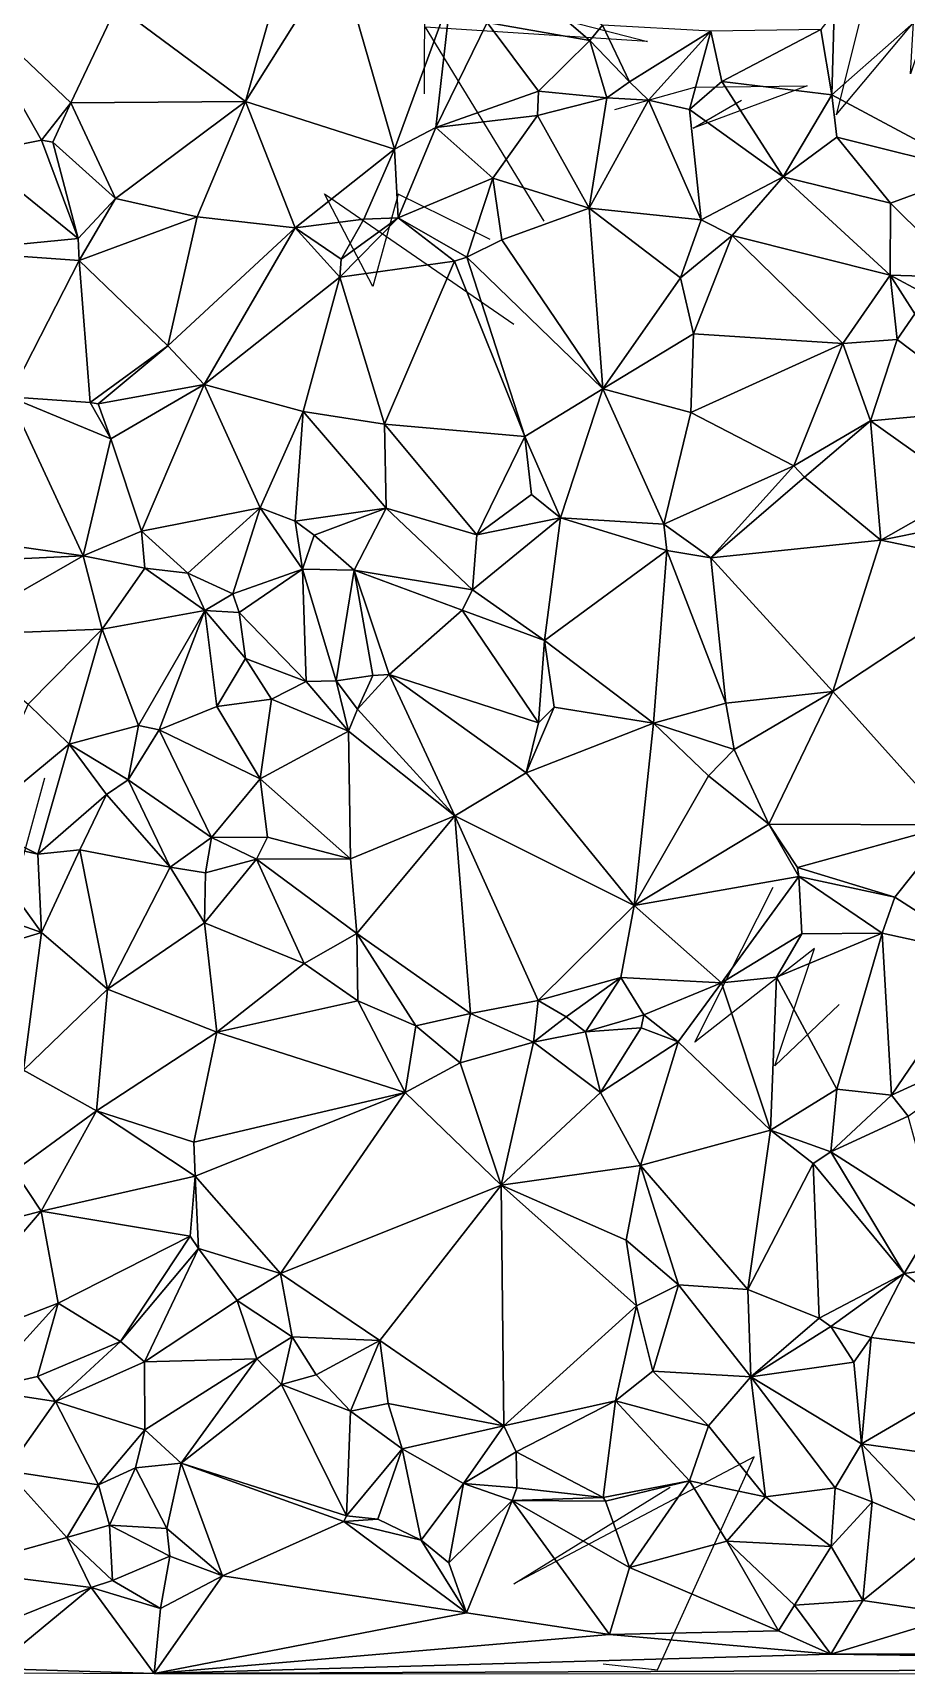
# Model space of a CAD drawing. Header units: metres. Extents: x -15 to 15, y -15.3 to 15.6.
# Drawn here: x -7.87 to -1.19, y -14.99 to -2.43 of the extents above; entities that cross this region are included whole.
import ezdxf

# ---------------------------------------------------------------- set-up
doc = ezdxf.new("R2010")
doc.units = ezdxf.units.M
doc.layers.add('CRACKS', color=1, linetype='Continuous')
doc.layers.add('STREET_MESH', color=7, linetype='Continuous')

msp = doc.modelspace()

# ---------------------------------------------------------------- linework, layer by layer
at = {"layer": 'CRACKS'}
for points in [[(-1.292, -1.336, 0.1), (-1.722, -3.059, 0.1), (-0.956, -2.142, 0.1), (-1.154, -2.747, 0.1), (-1.094, -1.694, 0.1)], [(-4.872, -2.899, 0.1), (-4.868, -2.059, 0.1), (-3.167, -2.498, 0.1), (-4.865, -2.389, 0.1), (-3.958, -3.873, 0.1)], [(-3.415, -3.02, 0.1), (-2.803, -2.849, 0.1), (-1.944, -2.838, 0.1), (-2.817, -3.163, 0.1), (-2.447, -2.948, 0.1)], [(-4.368, -4.014, 0.1), (-5.073, -3.666, 0.1), (-5.265, -4.374, 0.1), (-5.636, -3.664, 0.1), (-4.189, -4.66, 0.1)], [(-7.776, -8.132, 0.1), (-8.059, -9.17, 0.1), (-8.541, -9.323, 0.1), (-8.922, -7.895, 0.1), (-8.943, -9.368, 0.1)], [(-1.701, -9.865, 0.1), (-2.192, -10.333, 0.1), (-1.888, -9.436, 0.1), (-2.805, -10.152, 0.1), (-2.204, -8.966, 0.1)], [(-3.504, -14.905, 0.1), (-3.09, -14.952, 0.1), (-2.349, -13.324, 0.1), (-4.188, -14.294, 0.1), (-2.992, -13.555, 0.1)]]:
    msp.add_polyline3d(points, dxfattribs=at)
at = {"layer": 'STREET_MESH'}
for points in [[(-6.24, -2.958), (-5.532, -1.829), (-5.954, -1.953)], [(-5.101, -3.323), (-5.532, -1.829), (-6.24, -2.958)], [(-5.532, -1.829), (-5.101, -3.323), (-4.669, -2.144)], [(-6.24, -2.958), (-5.954, -1.953), (-7.223, -2.23)], [(-4.391, -2.354), (-3.606, -2.491), (-4.206, -1.976)], [(-3.606, -2.491), (-3.51, -2.374), (-4.206, -1.976)], [(-1.739, -2.278), (-1.755, -2.906), (-0.763, -2.027)], [(-1.755, -2.906), (-0.655, -3.496), (-0.763, -2.027)], [(-7.576, -2.969), (-7.223, -2.23), (-8.416, -2.168)], [(-8.321, -3.359), (-7.799, -3.253), (-8.416, -2.168)], [(-7.799, -3.253), (-7.576, -2.969), (-8.416, -2.168)], [(-7.576, -2.969), (-6.24, -2.958), (-7.223, -2.23)], [(-5.101, -3.323), (-4.784, -3.158), (-4.669, -2.144)], [(-4.784, -3.158), (-4.391, -2.354), (-4.669, -2.144)], [(-4, -2.878), (-4.391, -2.354), (-4.784, -3.158)], [(-4, -2.878), (-3.606, -2.491), (-4.391, -2.354)], [(-3.606, -2.491), (-3.303, -2.808), (-3.51, -2.374)], [(-3.51, -2.374), (-3.303, -2.808), (-2.682, -2.419)], [(-1.739, -2.278), (-1.841, -2.407), (-1.755, -2.906)], [(-3.476, -2.93), (-3.606, -2.491), (-4, -2.878)], [(-3.606, -2.491), (-3.476, -2.93), (-3.303, -2.808)], [(-3.303, -2.808), (-3.159, -2.947), (-2.682, -2.419)], [(-3.159, -2.947), (-2.844, -3.02), (-2.682, -2.419)], [(-2.844, -3.02), (-2.597, -2.805), (-2.682, -2.419)], [(-2.597, -2.805), (-1.841, -2.407), (-2.682, -2.419)], [(-1.841, -2.407), (-2.597, -2.805), (-1.755, -2.906)], [(-4, -2.878), (-4.784, -3.158), (-4.008, -3.066)], [(-3.476, -2.93), (-4, -2.878), (-4.008, -3.066)], [(-3.303, -2.808), (-3.476, -2.93), (-3.159, -2.947)], [(-2.597, -2.805), (-2.844, -3.02), (-2.128, -3.535)], [(-2.597, -2.805), (-2.128, -3.535), (-1.755, -2.906)], [(-7.799, -3.253), (-7.713, -3.27), (-7.576, -2.969)], [(-7.576, -2.969), (-7.713, -3.27), (-7.235, -3.701)], [(-6.24, -2.958), (-7.576, -2.969), (-7.235, -3.701)], [(-6.61, -3.84), (-6.24, -2.958), (-7.235, -3.701)], [(-6.61, -3.84), (-5.86, -3.924), (-6.24, -2.958)], [(-5.86, -3.924), (-5.101, -3.323), (-6.24, -2.958)], [(-3.611, -3.773), (-3.476, -2.93), (-4.008, -3.066)], [(-3.159, -2.947), (-3.476, -2.93), (-3.611, -3.773)], [(-3.159, -2.947), (-3.611, -3.773), (-2.755, -3.862)], [(-2.844, -3.02), (-3.159, -2.947), (-2.755, -3.862)], [(-2.128, -3.535), (-1.718, -3.232), (-1.755, -2.906)], [(-1.718, -3.232), (-0.655, -3.496), (-1.755, -2.906)], [(-4.784, -3.158), (-4.348, -3.545), (-4.008, -3.066)], [(-4.348, -3.545), (-3.611, -3.773), (-4.008, -3.066)], [(-2.128, -3.535), (-2.844, -3.02), (-2.755, -3.862)], [(-7.799, -3.253), (-8.321, -3.359), (-7.52, -4.007)], [(-7.713, -3.27), (-7.799, -3.253), (-7.52, -4.007)], [(-4.784, -3.158), (-5.101, -3.323), (-5.072, -3.849)], [(-4.348, -3.545), (-4.784, -3.158), (-5.072, -3.849)], [(-1.307, -3.735), (-1.718, -3.232), (-2.128, -3.535)], [(-0.655, -3.496), (-1.718, -3.232), (-1.307, -3.735)], [(-7.52, -4.007), (-8.321, -3.359), (-8.512, -4.102)], [(-7.713, -3.27), (-7.52, -4.007), (-7.235, -3.701)], [(-5.101, -3.323), (-5.86, -3.924), (-5.335, -3.857)], [(-5.101, -3.323), (-5.335, -3.857), (-5.072, -3.849)], [(-0.733, -4.303), (-0.655, -3.496), (-1.307, -3.735)], [(-4.547, -4.149), (-4.348, -3.545), (-5.072, -3.849)], [(-4.348, -3.545), (-4.547, -4.149), (-4.28, -4.016)], [(-3.611, -3.773), (-4.348, -3.545), (-4.28, -4.016)], [(-2.518, -3.984), (-2.128, -3.535), (-2.755, -3.862)], [(-2.518, -3.984), (-1.31, -4.286), (-2.128, -3.535)], [(-1.31, -4.286), (-1.307, -3.735), (-2.128, -3.535)], [(-7.52, -4.007), (-7.512, -4.175), (-7.235, -3.701)], [(-7.512, -4.175), (-6.61, -3.84), (-7.235, -3.701)], [(-1.31, -4.286), (-0.733, -4.303), (-1.307, -3.735)], [(-6.61, -3.84), (-7.512, -4.175), (-6.833, -4.826)], [(-5.86, -3.924), (-6.61, -3.84), (-6.833, -4.826)], [(-5.86, -3.924), (-5.508, -4.163), (-5.335, -3.857)], [(-5.518, -4.302), (-4.642, -4.18), (-5.072, -3.849)], [(-5.508, -4.163), (-5.518, -4.302), (-5.072, -3.849)], [(-5.335, -3.857), (-5.508, -4.163), (-5.072, -3.849)], [(-4.642, -4.18), (-4.547, -4.149), (-5.072, -3.849)], [(-3.611, -3.773), (-4.28, -4.016), (-3.507, -5.156)], [(-2.914, -4.307), (-3.611, -3.773), (-3.507, -5.156)], [(-3.611, -3.773), (-2.914, -4.307), (-2.755, -3.862)], [(-2.914, -4.307), (-2.518, -3.984), (-2.755, -3.862)], [(-7.512, -4.175), (-7.52, -4.007), (-8.512, -4.102)], [(-6.556, -5.122), (-5.86, -3.924), (-6.833, -4.826)], [(-6.556, -5.122), (-5.518, -4.302), (-5.86, -3.924)], [(-5.518, -4.302), (-5.508, -4.163), (-5.86, -3.924)], [(-4.28, -4.016), (-4.547, -4.149), (-3.507, -5.156)], [(-2.518, -3.984), (-2.914, -4.307), (-2.813, -4.734)], [(-1.672, -4.809), (-2.518, -3.984), (-2.813, -4.734)], [(-1.31, -4.286), (-2.518, -3.984), (-1.672, -4.809)], [(-8.045, -5.217), (-7.512, -4.175), (-8.512, -4.102)], [(-7.512, -4.175), (-8.045, -5.217), (-7.427, -5.259)], [(-6.833, -4.826), (-7.512, -4.175), (-7.427, -5.259)], [(-5.518, -4.302), (-5.176, -5.426), (-4.642, -4.18)], [(-4.642, -4.18), (-5.176, -5.426), (-4.104, -5.519)], [(-4.547, -4.149), (-4.642, -4.18), (-4.104, -5.519)], [(-4.547, -4.149), (-4.104, -5.519), (-3.507, -5.156)], [(-5.518, -4.302), (-6.556, -5.122), (-5.799, -5.33)], [(-5.518, -4.302), (-5.799, -5.33), (-5.176, -5.426)], [(-2.813, -4.734), (-2.914, -4.307), (-3.507, -5.156)], [(-1.257, -4.779), (-1.31, -4.286), (-1.672, -4.809)], [(-1.063, -4.42), (-0.733, -4.303), (-1.31, -4.286)], [(-1.257, -4.779), (-1.122, -4.581), (-1.31, -4.286)], [(-1.122, -4.581), (-1.063, -4.42), (-1.31, -4.286)], [(-1.122, -4.581), (-1.257, -4.779), (-0.546, -5.315)], [(-2.834, -5.337), (-2.813, -4.734), (-3.507, -5.156)], [(-2.834, -5.337), (-1.672, -4.809), (-2.813, -4.734)], [(-7.367, -5.271), (-6.833, -4.826), (-7.427, -5.259)], [(-7.367, -5.271), (-6.556, -5.122), (-6.833, -4.826)], [(-1.672, -4.809), (-2.834, -5.337), (-2.047, -5.745)], [(-1.461, -5.399), (-1.672, -4.809), (-2.047, -5.745)], [(-1.461, -5.399), (-1.257, -4.779), (-1.672, -4.809)], [(-0.546, -5.315), (-1.257, -4.779), (-1.461, -5.399)], [(-6.556, -5.122), (-7.367, -5.271), (-7.271, -5.538)], [(-6.556, -5.122), (-7.271, -5.538), (-7.035, -6.243)], [(-6.127, -6.065), (-6.556, -5.122), (-7.035, -6.243)], [(-5.799, -5.33), (-6.556, -5.122), (-6.127, -6.065)], [(-8.045, -5.217), (-8.478, -6.293), (-7.481, -6.432)], [(-8.045, -5.217), (-7.271, -5.538), (-7.427, -5.259)], [(-7.271, -5.538), (-8.045, -5.217), (-7.481, -6.432)], [(-7.271, -5.538), (-7.367, -5.271), (-7.427, -5.259)], [(-3.507, -5.156), (-4.104, -5.519), (-3.832, -6.141)], [(-3.041, -6.19), (-3.507, -5.156), (-3.832, -6.141)], [(-3.041, -6.19), (-2.834, -5.337), (-3.507, -5.156)], [(-5.86, -6.167), (-5.799, -5.33), (-6.127, -6.065)], [(-5.86, -6.167), (-5.164, -6.068), (-5.799, -5.33)], [(-5.799, -5.33), (-5.164, -6.068), (-5.176, -5.426)], [(-2.834, -5.337), (-3.041, -6.19), (-2.047, -5.745)], [(-0.546, -5.315), (-1.461, -5.399), (-0.712, -5.933)], [(-5.176, -5.426), (-4.471, -6.272), (-4.104, -5.519)], [(-5.164, -6.068), (-4.471, -6.272), (-5.176, -5.426)], [(-4.471, -6.272), (-4.053, -5.963), (-4.104, -5.519)], [(-4.104, -5.519), (-4.053, -5.963), (-3.832, -6.141)], [(-1.964, -5.831), (-1.461, -5.399), (-2.047, -5.745)], [(-1.461, -5.399), (-1.964, -5.831), (-1.381, -6.314)], [(-0.712, -5.933), (-1.461, -5.399), (-1.381, -6.314)], [(-7.035, -6.243), (-7.271, -5.538), (-7.481, -6.432)], [(-3.041, -6.19), (-2.681, -6.447), (-2.047, -5.745)], [(-2.681, -6.447), (-1.964, -5.831), (-2.047, -5.745)], [(-1.381, -6.314), (-1.964, -5.831), (-2.681, -6.447)], [(-4.053, -5.963), (-4.471, -6.272), (-3.832, -6.141)], [(-0.57, -6.149), (-0.712, -5.933), (-1.381, -6.314)], [(-6.681, -6.565), (-6.127, -6.065), (-7.035, -6.243)], [(-6.338, -6.724), (-6.127, -6.065), (-6.681, -6.565)], [(-6.338, -6.724), (-5.804, -6.534), (-6.127, -6.065)], [(-5.804, -6.534), (-5.86, -6.167), (-6.127, -6.065)], [(-5.164, -6.068), (-5.86, -6.167), (-5.714, -6.275)], [(-5.41, -6.542), (-5.164, -6.068), (-5.714, -6.275)], [(-5.164, -6.068), (-5.41, -6.542), (-4.503, -6.693)], [(-5.164, -6.068), (-4.503, -6.693), (-4.471, -6.272)], [(-4.503, -6.693), (-3.954, -7.079), (-3.832, -6.141)], [(-4.471, -6.272), (-4.503, -6.693), (-3.832, -6.141)], [(-3.954, -7.079), (-3.019, -6.391), (-3.832, -6.141)], [(-3.019, -6.391), (-3.041, -6.19), (-3.832, -6.141)], [(-0.326, -6.531), (-0.57, -6.149), (-1.381, -6.314)], [(-7.009, -6.526), (-7.035, -6.243), (-7.481, -6.432)], [(-7.009, -6.526), (-6.681, -6.565), (-7.035, -6.243)], [(-5.86, -6.167), (-5.804, -6.534), (-5.714, -6.275)], [(-5.804, -6.534), (-5.41, -6.542), (-5.714, -6.275)], [(-3.041, -6.19), (-3.019, -6.391), (-2.681, -6.447)], [(-8.478, -6.293), (-8.547, -6.481), (-7.481, -6.432)], [(-3.954, -7.079), (-3.119, -7.713), (-3.019, -6.391)], [(-3.119, -7.713), (-2.567, -7.559), (-3.019, -6.391)], [(-3.019, -6.391), (-2.567, -7.559), (-2.681, -6.447)], [(-1.381, -6.314), (-2.681, -6.447), (-1.749, -7.469)], [(-0.326, -6.531), (-1.381, -6.314), (-1.749, -7.469)], [(-7.481, -6.432), (-8.547, -6.481), (-8.539, -7.039)], [(-7.336, -6.993), (-7.481, -6.432), (-8.539, -7.039)], [(-7.336, -6.993), (-7.009, -6.526), (-7.481, -6.432)], [(-7.009, -6.526), (-7.336, -6.993), (-6.55, -6.85)], [(-6.681, -6.565), (-7.009, -6.526), (-6.55, -6.85)], [(-2.681, -6.447), (-2.567, -7.559), (-1.749, -7.469)], [(-6.338, -6.724), (-6.681, -6.565), (-6.55, -6.85)], [(-6.338, -6.724), (-6.288, -6.865), (-5.804, -6.534)], [(-5.804, -6.534), (-6.288, -6.865), (-5.775, -7.393)], [(-5.546, -7.388), (-5.804, -6.534), (-5.775, -7.393)], [(-5.41, -6.542), (-5.804, -6.534), (-5.546, -7.388)], [(-5.267, -7.348), (-5.41, -6.542), (-5.546, -7.388)], [(-4.583, -6.848), (-5.41, -6.542), (-5.142, -7.34)], [(-4.503, -6.693), (-5.41, -6.542), (-4.583, -6.848)], [(-5.41, -6.542), (-5.267, -7.348), (-5.142, -7.34)], [(-0.326, -6.531), (-1.749, -7.469), (-0.834, -8.491)], [(-6.288, -6.865), (-6.338, -6.724), (-6.55, -6.85)], [(-3.954, -7.079), (-4.503, -6.693), (-4.583, -6.848)], [(-7.336, -6.993), (-7.058, -7.73), (-6.55, -6.85)], [(-7.058, -7.73), (-6.9, -7.763), (-6.55, -6.85)], [(-6.9, -7.763), (-6.459, -7.584), (-6.55, -6.85)], [(-6.459, -7.584), (-6.24, -7.219), (-6.55, -6.85)], [(-6.24, -7.219), (-6.288, -6.865), (-6.55, -6.85)], [(-5.775, -7.393), (-6.288, -6.865), (-6.24, -7.219)], [(-4, -7.71), (-4.583, -6.848), (-5.142, -7.34)], [(-3.954, -7.079), (-4.583, -6.848), (-4, -7.71)], [(-7.902, -7.568), (-7.336, -6.993), (-8.539, -7.039)], [(-7.336, -6.993), (-7.902, -7.568), (-7.588, -7.873)], [(-7.058, -7.73), (-7.336, -6.993), (-7.588, -7.873)], [(-3.879, -7.59), (-3.954, -7.079), (-4, -7.71)], [(-3.954, -7.079), (-3.879, -7.59), (-3.119, -7.713)], [(-6.24, -7.219), (-6.459, -7.584), (-6.04, -7.53)], [(-5.775, -7.393), (-6.24, -7.219), (-6.04, -7.53)], [(-5.453, -7.774), (-5.775, -7.393), (-6.04, -7.53)], [(-5.546, -7.388), (-5.775, -7.393), (-5.453, -7.774)], [(-5.267, -7.348), (-5.546, -7.388), (-5.383, -7.606)], [(-5.383, -7.606), (-5.546, -7.388), (-5.453, -7.774)], [(-5.142, -7.34), (-5.383, -7.606), (-4.639, -8.421)], [(-5.267, -7.348), (-5.383, -7.606), (-5.142, -7.34)], [(-4.094, -8.091), (-5.142, -7.34), (-4.639, -8.421)], [(-4.094, -8.091), (-4, -7.71), (-5.142, -7.34)], [(-6.459, -7.584), (-6.129, -8.139), (-6.04, -7.53)], [(-6.129, -8.139), (-5.453, -7.774), (-6.04, -7.53)], [(-2.567, -7.559), (-2.502, -7.915), (-1.749, -7.469)], [(-2.502, -7.915), (-2.237, -8.484), (-1.749, -7.469)], [(-1.749, -7.469), (-2.237, -8.484), (-0.834, -8.491)], [(-7.902, -7.568), (-8.312, -8.471), (-7.588, -7.873)], [(-6.459, -7.584), (-6.9, -7.763), (-6.129, -8.139)], [(-5.383, -7.606), (-5.453, -7.774), (-4.639, -8.421)], [(-4.094, -8.091), (-3.879, -7.59), (-4, -7.71)], [(-3.119, -7.713), (-3.879, -7.59), (-4.094, -8.091)], [(-2.502, -7.915), (-2.567, -7.559), (-3.119, -7.713)], [(-7.137, -8.147), (-7.058, -7.73), (-7.588, -7.873)], [(-6.9, -7.763), (-7.058, -7.73), (-7.137, -8.147)], [(-6.5, -8.588), (-6.9, -7.763), (-7.137, -8.147)], [(-6.9, -7.763), (-6.5, -8.588), (-6.129, -8.139)], [(-6.129, -8.139), (-5.437, -8.75), (-5.453, -7.774)], [(-5.453, -7.774), (-5.437, -8.75), (-4.639, -8.421)], [(-3.119, -7.713), (-4.094, -8.091), (-3.268, -9.107)], [(-2.7, -8.115), (-3.119, -7.713), (-3.268, -9.107)], [(-2.7, -8.115), (-2.502, -7.915), (-3.119, -7.713)], [(-8.312, -8.471), (-7.827, -8.715), (-7.588, -7.873)], [(-7.827, -8.715), (-7.304, -8.259), (-7.588, -7.873)], [(-7.304, -8.259), (-7.137, -8.147), (-7.588, -7.873)], [(-2.502, -7.915), (-2.7, -8.115), (-2.237, -8.484)], [(-7.137, -8.147), (-7.304, -8.259), (-6.815, -8.813)], [(-6.5, -8.588), (-7.137, -8.147), (-6.815, -8.813)], [(-6.129, -8.139), (-6.5, -8.588), (-6.072, -8.585)], [(-5.437, -8.75), (-6.129, -8.139), (-6.072, -8.585)], [(-3.268, -9.107), (-4.094, -8.091), (-4.639, -8.421)], [(-2.237, -8.484), (-2.7, -8.115), (-3.268, -9.107)], [(-7.304, -8.259), (-7.827, -8.715), (-7.507, -8.68)], [(-7.304, -8.259), (-7.507, -8.68), (-6.815, -8.813)], [(-7.827, -8.715), (-8.312, -8.471), (-8.312, -8.604)], [(-5.437, -8.75), (-5.388, -9.322), (-4.639, -8.421)], [(-5.388, -9.322), (-4.519, -9.933), (-4.639, -8.421)], [(-4.001, -9.833), (-3.268, -9.107), (-4.639, -8.421)], [(-4.519, -9.933), (-4.001, -9.833), (-4.639, -8.421)], [(-2.009, -8.886), (-2.237, -8.484), (-3.268, -9.107)], [(-2.237, -8.484), (-2.019, -8.816), (-0.834, -8.491)], [(-2.009, -8.886), (-2.019, -8.816), (-2.237, -8.484)], [(-2.019, -8.816), (-1.274, -9.042), (-0.834, -8.491)], [(-1.274, -9.042), (-0.576, -9.492), (-0.834, -8.491)], [(-8.312, -8.604), (-8.812, -8.955), (-7.799, -9.314)], [(-7.827, -8.715), (-8.312, -8.604), (-7.799, -9.314)], [(-6.546, -8.857), (-6.5, -8.588), (-6.815, -8.813)], [(-6.157, -8.753), (-6.5, -8.588), (-6.546, -8.857)], [(-6.5, -8.588), (-6.157, -8.753), (-6.072, -8.585)], [(-6.157, -8.753), (-5.437, -8.75), (-6.072, -8.585)], [(-7.827, -8.715), (-7.799, -9.314), (-7.507, -8.68)], [(-7.507, -8.68), (-7.799, -9.314), (-7.296, -9.746)], [(-6.815, -8.813), (-7.507, -8.68), (-7.296, -9.746)], [(-6.157, -8.753), (-6.546, -8.857), (-6.553, -9.24)], [(-5.792, -9.551), (-6.157, -8.753), (-6.553, -9.24)], [(-6.157, -8.753), (-5.388, -9.322), (-5.437, -8.75)], [(-6.157, -8.753), (-5.792, -9.551), (-5.388, -9.322)], [(-6.553, -9.24), (-6.815, -8.813), (-7.296, -9.746)], [(-6.546, -8.857), (-6.815, -8.813), (-6.553, -9.24)], [(-2.601, -9.698), (-2.009, -8.886), (-3.268, -9.107)], [(-2.009, -8.886), (-2.601, -9.698), (-1.985, -9.324)], [(-2.019, -8.816), (-2.009, -8.886), (-1.274, -9.042)], [(-1.372, -9.318), (-2.009, -8.886), (-1.985, -9.324)], [(-2.009, -8.886), (-1.372, -9.318), (-1.274, -9.042)], [(-7.799, -9.314), (-8.812, -8.955), (-8.91, -9.65)], [(-4.001, -9.833), (-3.37, -9.657), (-3.268, -9.107)], [(-3.37, -9.657), (-2.601, -9.698), (-3.268, -9.107)], [(-1.274, -9.042), (-1.372, -9.318), (-0.576, -9.492)], [(-6.459, -10.075), (-6.553, -9.24), (-7.296, -9.746)], [(-6.459, -10.075), (-5.792, -9.551), (-6.553, -9.24)], [(-7.799, -9.314), (-8.91, -9.65), (-7.937, -10.365)], [(-7.799, -9.314), (-7.937, -10.365), (-7.296, -9.746)], [(-5.388, -9.322), (-5.792, -9.551), (-5.38, -9.836)], [(-4.937, -10.028), (-5.388, -9.322), (-5.38, -9.836)], [(-4.519, -9.933), (-5.388, -9.322), (-4.937, -10.028)], [(-2.601, -9.698), (-2.18, -9.655), (-1.985, -9.324)], [(-1.372, -9.318), (-2.18, -9.655), (-1.717, -10.511)], [(-2.18, -9.655), (-1.372, -9.318), (-1.985, -9.324)], [(-1.3, -10.557), (-1.372, -9.318), (-1.717, -10.511)], [(-1.372, -9.318), (-1.3, -10.557), (-0.576, -9.492)], [(-1.3, -10.557), (-0.331, -10.113), (-0.576, -9.492)], [(-5.792, -9.551), (-6.459, -10.075), (-5.38, -9.836)], [(-3.37, -9.657), (-4.001, -9.833), (-3.787, -9.957)], [(-3.37, -9.657), (-3.787, -9.957), (-3.641, -10.074)], [(-3.193, -9.942), (-3.37, -9.657), (-3.641, -10.074)], [(-3.37, -9.657), (-3.193, -9.942), (-2.601, -9.698)], [(-2.18, -9.655), (-2.601, -9.698), (-2.226, -10.825)], [(-2.18, -9.655), (-2.226, -10.825), (-1.717, -10.511)], [(-7.937, -10.365), (-7.38, -10.676), (-7.296, -9.746)], [(-7.38, -10.676), (-6.459, -10.075), (-7.296, -9.746)], [(-3.193, -9.942), (-2.931, -10.149), (-2.601, -9.698)], [(-2.601, -9.698), (-2.931, -10.149), (-2.226, -10.825)], [(-6.459, -10.075), (-5.019, -10.538), (-5.38, -9.836)], [(-5.019, -10.538), (-4.937, -10.028), (-5.38, -9.836)], [(-4.519, -9.933), (-4.038, -10.153), (-4.001, -9.833)], [(-4.001, -9.833), (-4.038, -10.153), (-3.787, -9.957)], [(-5.019, -10.538), (-4.599, -10.309), (-4.937, -10.028)], [(-4.599, -10.309), (-4.519, -9.933), (-4.937, -10.028)], [(-4.599, -10.309), (-4.038, -10.153), (-4.519, -9.933)], [(-3.787, -9.957), (-4.038, -10.153), (-3.641, -10.074)], [(-3.213, -10.043), (-3.193, -9.942), (-3.641, -10.074)], [(-3.193, -9.942), (-3.213, -10.043), (-2.931, -10.149)], [(-6.636, -10.917), (-6.459, -10.075), (-7.38, -10.676)], [(-5.019, -10.538), (-6.459, -10.075), (-6.636, -10.917)], [(-4.038, -10.153), (-4.599, -10.309), (-4.285, -11.245)], [(-3.524, -10.536), (-4.038, -10.153), (-4.285, -11.245)], [(-4.038, -10.153), (-3.524, -10.536), (-3.641, -10.074)], [(-3.524, -10.536), (-3.213, -10.043), (-3.641, -10.074)], [(-2.931, -10.149), (-3.213, -10.043), (-3.524, -10.536)], [(-2.931, -10.149), (-3.524, -10.536), (-3.219, -11.096)], [(-2.931, -10.149), (-3.219, -11.096), (-2.226, -10.825)], [(-1.3, -10.557), (-1.173, -10.717), (-0.331, -10.113)], [(-8.006, -11.136), (-7.38, -10.676), (-7.937, -10.365)], [(-4.599, -10.309), (-5.019, -10.538), (-4.285, -11.245)], [(-6.624, -11.176), (-5.019, -10.538), (-6.636, -10.917)], [(-5.019, -10.538), (-6.624, -11.176), (-5.972, -11.921)], [(-4.285, -11.245), (-5.019, -10.538), (-5.972, -11.921)], [(-3.524, -10.536), (-4.285, -11.245), (-3.219, -11.096)], [(-2.226, -10.825), (-1.765, -10.991), (-1.717, -10.511)], [(-1.765, -10.991), (-1.3, -10.557), (-1.717, -10.511)], [(-1.3, -10.557), (-1.765, -10.991), (-1.173, -10.717)], [(-7.38, -10.676), (-8.006, -11.136), (-7.803, -11.444)], [(-6.624, -11.176), (-7.38, -10.676), (-7.803, -11.444)], [(-6.624, -11.176), (-6.636, -10.917), (-7.38, -10.676)], [(-1.173, -10.717), (-1.765, -10.991), (-0.956, -11.507)], [(-2.226, -10.825), (-3.219, -11.096), (-2.398, -12.043)], [(-1.899, -11.081), (-2.226, -10.825), (-2.398, -12.043)], [(-1.899, -11.081), (-1.765, -10.991), (-2.226, -10.825)], [(-1.765, -10.991), (-1.899, -11.081), (-1.202, -11.922)], [(-1.765, -10.991), (-1.202, -11.922), (-0.956, -11.507)], [(-8.006, -11.136), (-9.173, -11.804), (-7.803, -11.444)], [(-3.219, -11.096), (-4.285, -11.245), (-3.328, -11.667)], [(-2.93, -12.008), (-3.219, -11.096), (-3.328, -11.667)], [(-3.219, -11.096), (-2.93, -12.008), (-2.398, -12.043)], [(-1.854, -12.263), (-1.899, -11.081), (-2.398, -12.043)], [(-1.202, -11.922), (-1.899, -11.081), (-1.854, -12.263)], [(-6.663, -11.636), (-6.624, -11.176), (-7.803, -11.444)], [(-6.599, -11.73), (-6.624, -11.176), (-6.663, -11.636)], [(-6.624, -11.176), (-6.599, -11.73), (-5.972, -11.921)], [(-4.285, -11.245), (-5.972, -11.921), (-5.212, -12.433)], [(-4.285, -11.245), (-5.212, -12.433), (-4.265, -13.085)], [(-4.285, -11.245), (-4.265, -13.085), (-3.249, -12.169)], [(-3.328, -11.667), (-4.285, -11.245), (-3.249, -12.169)], [(-9.173, -11.804), (-8.767, -12.571), (-7.803, -11.444)], [(-8.767, -12.571), (-7.672, -12.147), (-7.803, -11.444)], [(-7.672, -12.147), (-6.663, -11.636), (-7.803, -11.444)], [(-1.202, -11.922), (-0.189, -11.784), (-0.956, -11.507)], [(-7.196, -12.442), (-6.663, -11.636), (-7.672, -12.147)], [(-6.599, -11.73), (-6.663, -11.636), (-7.196, -12.442)], [(-2.93, -12.008), (-3.328, -11.667), (-3.249, -12.169)], [(-6.599, -11.73), (-7.196, -12.442), (-7.013, -12.597)], [(-6.303, -12.128), (-6.599, -11.73), (-7.013, -12.597)], [(-5.972, -11.921), (-6.599, -11.73), (-6.303, -12.128)], [(-0.189, -11.784), (-1.202, -11.922), (-0.372, -12.547)], [(-5.972, -11.921), (-6.303, -12.128), (-5.884, -12.406)], [(-5.212, -12.433), (-5.972, -11.921), (-5.884, -12.406)], [(-1.763, -12.326), (-1.202, -11.922), (-1.854, -12.263)], [(-1.202, -11.922), (-1.763, -12.326), (-1.456, -12.41)], [(-0.372, -12.547), (-1.202, -11.922), (-1.456, -12.41)], [(-3.124, -12.669), (-2.93, -12.008), (-3.249, -12.169)], [(-2.93, -12.008), (-3.124, -12.669), (-2.375, -12.712)], [(-2.93, -12.008), (-2.375, -12.712), (-2.398, -12.043)], [(-2.375, -12.712), (-1.854, -12.263), (-2.398, -12.043)], [(-8.767, -12.571), (-8.273, -12.81), (-7.672, -12.147)], [(-8.273, -12.81), (-7.831, -12.708), (-7.672, -12.147)], [(-7.831, -12.708), (-7.196, -12.442), (-7.672, -12.147)], [(-6.153, -12.573), (-6.303, -12.128), (-7.013, -12.597)], [(-6.303, -12.128), (-6.153, -12.573), (-5.884, -12.406)], [(-4.265, -13.085), (-3.411, -12.894), (-3.249, -12.169)], [(-3.411, -12.894), (-3.124, -12.669), (-3.249, -12.169)], [(-1.763, -12.326), (-1.854, -12.263), (-2.375, -12.712)], [(-6.153, -12.573), (-5.965, -12.77), (-5.884, -12.406)], [(-5.965, -12.77), (-5.7, -12.697), (-5.884, -12.406)], [(-5.7, -12.697), (-5.212, -12.433), (-5.884, -12.406)], [(-1.589, -12.599), (-1.763, -12.326), (-2.375, -12.712)], [(-1.763, -12.326), (-1.589, -12.599), (-1.456, -12.41)], [(-1.456, -12.41), (-1.589, -12.599), (-1.529, -13.225)], [(-0.372, -12.547), (-1.456, -12.41), (-1.529, -13.225)], [(-7.831, -12.708), (-7.693, -12.9), (-7.196, -12.442)], [(-7.196, -12.442), (-7.693, -12.9), (-7.013, -12.597)], [(-5.7, -12.697), (-5.436, -12.975), (-5.212, -12.433)], [(-5.212, -12.433), (-5.436, -12.975), (-5.148, -12.915)], [(-5.212, -12.433), (-5.148, -12.915), (-4.265, -13.085)], [(-0.281, -13.397), (-0.372, -12.547), (-1.529, -13.225)], [(-7.693, -12.9), (-7.009, -13.117), (-7.013, -12.597)], [(-7.009, -13.117), (-6.153, -12.573), (-7.013, -12.597)], [(-6.153, -12.573), (-7.009, -13.117), (-6.733, -13.371)], [(-5.965, -12.77), (-6.153, -12.573), (-6.733, -13.371)], [(-2.699, -13.085), (-3.124, -12.669), (-3.411, -12.894)], [(-3.124, -12.669), (-2.699, -13.085), (-2.375, -12.712)], [(-1.589, -12.599), (-2.375, -12.712), (-1.529, -13.225)], [(-7.831, -12.708), (-8.273, -12.81), (-7.693, -12.9)], [(-5.468, -13.775), (-5.965, -12.77), (-6.733, -13.371)], [(-5.965, -12.77), (-5.436, -12.975), (-5.7, -12.697)], [(-5.965, -12.77), (-5.468, -13.775), (-5.436, -12.975)], [(-2.699, -13.085), (-2.264, -13.628), (-2.375, -12.712)], [(-2.375, -12.712), (-1.731, -13.561), (-1.529, -13.225)], [(-2.264, -13.628), (-1.731, -13.561), (-2.375, -12.712)], [(-8.273, -12.81), (-8.065, -13.431), (-7.693, -12.9)], [(-8.065, -13.431), (-7.364, -13.537), (-7.693, -12.9)], [(-7.693, -12.9), (-7.364, -13.537), (-7.009, -13.117)], [(-5.436, -12.975), (-5.043, -13.262), (-5.148, -12.915)], [(-5.148, -12.915), (-5.043, -13.262), (-4.265, -13.085)], [(-4.169, -13.286), (-3.411, -12.894), (-4.265, -13.085)], [(-4.169, -13.286), (-3.504, -13.633), (-3.411, -12.894)], [(-3.411, -12.894), (-3.504, -13.633), (-2.845, -13.508)], [(-2.699, -13.085), (-3.411, -12.894), (-2.845, -13.508)], [(-5.436, -12.975), (-5.468, -13.775), (-5.043, -13.262)], [(-7.364, -13.537), (-7.081, -13.407), (-7.009, -13.117)], [(-7.009, -13.117), (-7.081, -13.407), (-6.733, -13.371)], [(-5.043, -13.262), (-4.572, -13.527), (-4.265, -13.085)], [(-4.572, -13.527), (-4.169, -13.286), (-4.265, -13.085)], [(-2.264, -13.628), (-2.699, -13.085), (-2.845, -13.508)], [(-5.468, -13.775), (-5.228, -13.799), (-5.043, -13.262)], [(-5.043, -13.262), (-5.228, -13.799), (-4.897, -13.961)], [(-4.572, -13.527), (-5.043, -13.262), (-4.897, -13.961)], [(-4.164, -13.561), (-4.169, -13.286), (-4.572, -13.527)], [(-4.169, -13.286), (-4.164, -13.561), (-3.504, -13.633)], [(-1.731, -13.561), (-1.447, -13.668), (-1.529, -13.225)], [(-0.882, -13.906), (-0.281, -13.397), (-1.529, -13.225)], [(-1.447, -13.668), (-0.882, -13.906), (-1.529, -13.225)], [(-8.065, -13.431), (-8.492, -14.187), (-7.605, -13.94)], [(-7.364, -13.537), (-8.065, -13.431), (-7.605, -13.94)], [(-7.081, -13.407), (-7.364, -13.537), (-7.28, -13.846)], [(-6.842, -13.871), (-7.081, -13.407), (-7.28, -13.846)], [(-7.081, -13.407), (-6.842, -13.871), (-6.733, -13.371)], [(-6.733, -13.371), (-6.842, -13.871), (-6.415, -14.233)], [(-5.488, -13.817), (-6.733, -13.371), (-6.415, -14.233)], [(-5.488, -13.817), (-5.468, -13.775), (-6.733, -13.371)], [(-7.28, -13.846), (-7.364, -13.537), (-7.605, -13.94)], [(-4.686, -14.133), (-4.572, -13.527), (-4.897, -13.961)], [(-4.201, -13.657), (-4.572, -13.527), (-4.686, -14.133)], [(-4.164, -13.561), (-4.572, -13.527), (-4.201, -13.657)], [(-3.504, -13.633), (-3.486, -13.661), (-2.845, -13.508)], [(-3.486, -13.661), (-3.303, -14.169), (-2.845, -13.508)], [(-3.303, -14.169), (-2.558, -13.967), (-2.845, -13.508)], [(-2.558, -13.967), (-2.264, -13.628), (-2.845, -13.508)], [(-4.201, -13.657), (-4.686, -14.133), (-4.55, -14.517)], [(-3.457, -14.682), (-4.201, -13.657), (-4.55, -14.517)], [(-4.164, -13.561), (-4.201, -13.657), (-3.504, -13.633)], [(-4.201, -13.657), (-3.486, -13.661), (-3.504, -13.633)], [(-4.201, -13.657), (-3.457, -14.682), (-3.303, -14.169)], [(-3.486, -13.661), (-4.201, -13.657), (-3.303, -14.169)], [(-1.761, -14.01), (-2.264, -13.628), (-2.558, -13.967)], [(-1.761, -14.01), (-1.731, -13.561), (-2.264, -13.628)], [(-1.761, -14.01), (-1.447, -13.668), (-1.731, -13.561)], [(-1.52, -14.423), (-1.447, -13.668), (-1.761, -14.01)], [(-1.52, -14.423), (-0.882, -13.906), (-1.447, -13.668)], [(-5.228, -13.799), (-5.468, -13.775), (-5.488, -13.817)], [(-5.228, -13.799), (-5.488, -13.817), (-4.897, -13.961)], [(-7.258, -14.268), (-7.28, -13.846), (-7.605, -13.94)], [(-6.818, -14.083), (-7.28, -13.846), (-7.258, -14.268)], [(-6.818, -14.083), (-6.842, -13.871), (-7.28, -13.846)], [(-6.842, -13.871), (-6.818, -14.083), (-6.415, -14.233)], [(-5.488, -13.817), (-6.415, -14.233), (-4.55, -14.517)], [(-5.488, -13.817), (-4.55, -14.517), (-4.897, -13.961)], [(-0.882, -13.906), (-1.52, -14.423), (-0.775, -14.531)], [(-8.492, -14.187), (-7.42, -14.323), (-7.605, -13.94)], [(-7.42, -14.323), (-7.258, -14.268), (-7.605, -13.94)], [(-4.55, -14.517), (-4.686, -14.133), (-4.897, -13.961)], [(-2.163, -14.655), (-2.558, -13.967), (-3.303, -14.169)], [(-2.163, -14.655), (-2.042, -14.457), (-2.558, -13.967)], [(-2.042, -14.457), (-1.761, -14.01), (-2.558, -13.967)], [(-2.042, -14.457), (-1.52, -14.423), (-1.761, -14.01)], [(-6.891, -14.482), (-6.818, -14.083), (-7.258, -14.268)], [(-6.818, -14.083), (-6.891, -14.482), (-6.415, -14.233)], [(-3.457, -14.682), (-2.163, -14.655), (-3.303, -14.169)], [(-7.42, -14.323), (-8.492, -14.187), (-8.43, -14.731)], [(-7.42, -14.323), (-6.891, -14.482), (-7.258, -14.268)], [(-4.55, -14.517), (-6.415, -14.233), (-6.939, -14.979)], [(-6.415, -14.233), (-6.891, -14.482), (-6.939, -14.979)], [(-7.42, -14.323), (-8.43, -14.731), (-8.173, -14.941)], [(-6.939, -14.979), (-7.42, -14.323), (-8.173, -14.941)], [(-6.891, -14.482), (-7.42, -14.323), (-6.939, -14.979)], [(-1.52, -14.423), (-2.042, -14.457), (-1.764, -14.833)], [(-0.775, -14.531), (-1.52, -14.423), (-1.764, -14.833)], [(-3.457, -14.682), (-4.55, -14.517), (-6.939, -14.979)], [(-2.042, -14.457), (-2.163, -14.655), (-1.764, -14.833)], [(2.375, -14.833), (-0.775, -14.531), (-1.764, -14.833)], [(-3.457, -14.682), (-6.939, -14.979), (-1.764, -14.833)], [(-2.163, -14.655), (-3.457, -14.682), (-1.764, -14.833)], [(-6.939, -14.979), (5.091, -14.932), (-1.764, -14.833)], [(5.091, -14.932), (-6.939, -14.979), (14.455, -14.985)], [(5.091, -14.932), (2.375, -14.833), (-1.764, -14.833)], [(-13.443, -14.95), (-6.939, -14.979), (-8.173, -14.941)]]:
    msp.add_3dface(points, dxfattribs=at)

doc.saveas('drawing.dxf')
